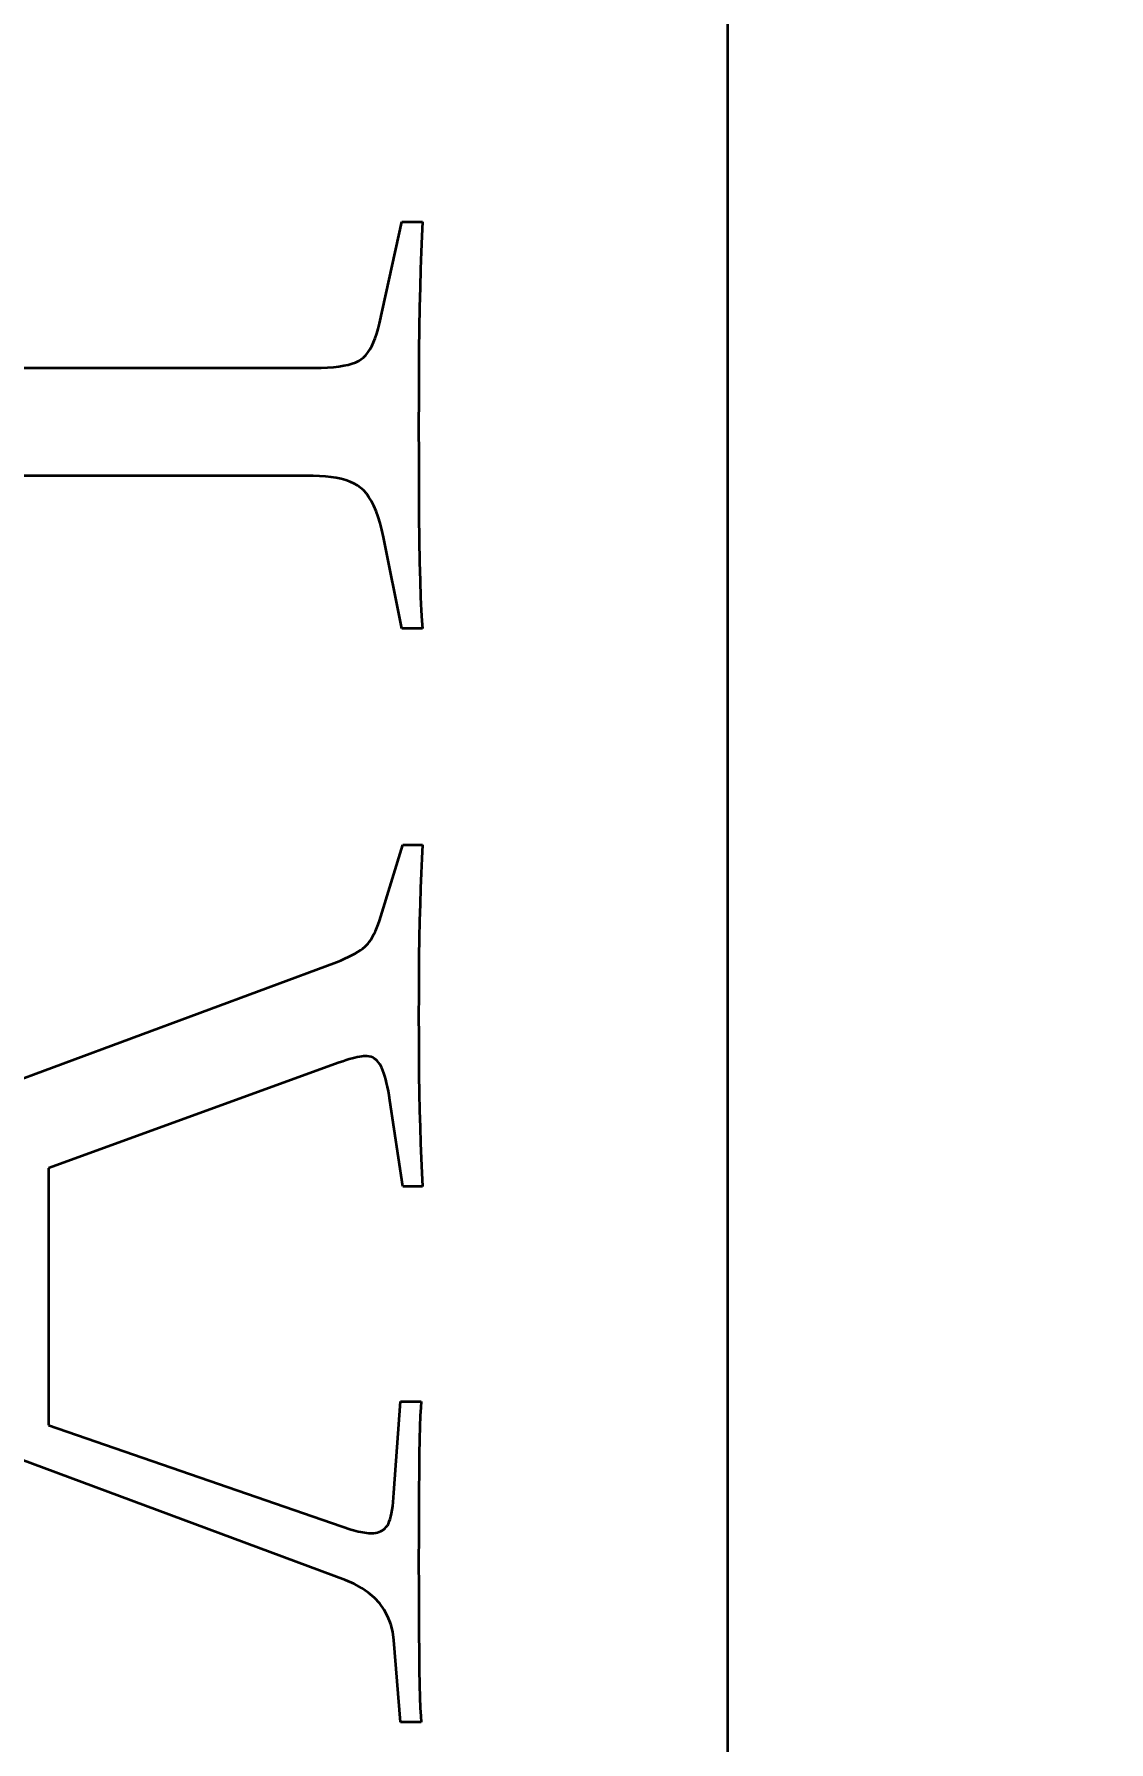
# Model space of a CAD drawing. Header units: millimetres. Extents: x -148 to 148, y -105 to 105.
# Drawn here: x -87.896 to -85.685, y -21.66 to -18.147 of the extents above; entities that cross this region are included whole.
import ezdxf

# ---------------------------------------------------------------- set-up
doc = ezdxf.new("R2010")
doc.units = ezdxf.units.MM
doc.layers.add('尺寸线层', color=3, linetype='Continuous', lineweight=18)
doc.layers.add('粗实线层', color=7, linetype='Continuous', lineweight=35)
doc.styles.get("Standard").update_dxf_attribs({"font": 'txt.shx'})
doc.dimstyles.get("Standard").update_dxf_attribs({"dimtxt": 0.18, "dimasz": 0.18, "dimexe": 0.18, "dimexo": 0.0625, "dimgap": 0.09, "dimtad": 0, "dimtih": 1, "dimtoh": 1, "dimdec": 4, "dimzin": 0, "dimdsep": 46, "dimtxsty": 'Standard', "dimcen": 0.09, "dimdle": 0.36, "dimadec": 0, "dimazin": 0, "dimtfac": 1, "dimtdec": 4, "dimtofl": 0, "dimtmove": 0, "dimatfit": 3, "dimfxl": 0, "dimtolj": 1, "dimarcsym": 0})

# ---------------------------------------------------------------- blocks, each defined once
blk = doc.blocks.new('*X10')
at = {"layer": '尺寸线层', "linetype": 'Continuous'}
for points in [[(-98.4692, -34.5999), (-95.9692, -35.0166), (-95.9692, -34.1833)], [(-69.4692, -34.5999), (-71.9692, -35.0166), (-71.9692, -34.1833)]]:
    blk.add_hatch(color=0, dxfattribs=at).paths.add_polyline_path(points, flags=0)
at = {"layer": '尺寸线层', "color": 0, "linetype": 'Continuous'}
for p, q in [((-98.4692, -20.1866), (-98.4692, -35.8499)), ((-69.4692, -20.1866), (-69.4692, -35.8499)), ((-69.4692, -34.5999), (-98.4692, -34.5999))]:
    blk.add_line(p, q, dxfattribs=at)
at = {"layer": '尺寸线层', "color": 0, "insert": (-83.9692, -32.7249), "char_height": 2.5, "width": 6.071429, "attachment_point": 5}
blk.add_mtext('29', dxfattribs=at)

msp = doc.modelspace()

# ---------------------------------------------------------------- linework, layer by layer
at = {"layer": '粗实线层', "color": 7, "lineweight": 35, "ltscale": 0.29}
msp.add_line((-86.4692, -13.5116), (-86.4692, -25.1116), dxfattribs=at)
at = {"layer": '粗实线层', "color": 7, "lineweight": 35, "ltscale": 0.005352}
msp.add_line((-87.1853, -18.7421), (-87.1398, -18.533), dxfattribs=at)
at = {"layer": '粗实线层', "color": 7, "lineweight": 35, "ltscale": 0.001073}
for p, q in [((-87.1398, -18.533), (-87.0969, -18.533)), ((-87.0969, -19.3697), (-87.1398, -19.3697)), ((-87.1424, -20.96), (-87.0995, -20.96)), ((-87.0995, -21.6197), (-87.1424, -21.6197))]:
    msp.add_line(p, q, dxfattribs=at)
at = {"layer": '粗实线层', "color": 7, "lineweight": 35, "ltscale": 0.000745224}
msp.add_line((-87.0969, -18.533), (-87.0984, -18.5627), dxfattribs=at)
at = {"layer": '粗实线层', "color": 7, "lineweight": 35, "ltscale": 0.000811906}
msp.add_line((-87.0984, -18.5627), (-87.0997, -18.5952), dxfattribs=at)
at = {"layer": '粗实线层', "color": 7, "lineweight": 35, "ltscale": 0.000878864}
msp.add_line((-87.0997, -18.5952), (-87.101, -18.6303), dxfattribs=at)
at = {"layer": '粗实线层', "color": 7, "lineweight": 35, "ltscale": 0.000945638}
msp.add_line((-87.101, -18.6303), (-87.102, -18.6681), dxfattribs=at)
at = {"layer": '粗实线层', "color": 7, "lineweight": 35, "ltscale": 0.001013}
msp.add_line((-87.102, -18.6681), (-87.1029, -18.7086), dxfattribs=at)
at = {"layer": '粗实线层', "color": 7, "lineweight": 35, "ltscale": 0.00108}
msp.add_line((-87.1029, -18.7086), (-87.1036, -18.7518), dxfattribs=at)
at = {"layer": '粗实线层', "color": 7, "lineweight": 35, "ltscale": 0.000263295}
msp.add_line((-87.1911, -18.7631), (-87.1881, -18.753), dxfattribs=at)
at = {"layer": '粗实线层', "color": 7, "lineweight": 35, "ltscale": 0.000280804}
msp.add_line((-87.1881, -18.753), (-87.1853, -18.7421), dxfattribs=at)
at = {"layer": '粗实线层', "color": 7, "lineweight": 35, "ltscale": 0.001146}
msp.add_line((-87.1036, -18.7518), (-87.1042, -18.7977), dxfattribs=at)
at = {"layer": '粗实线层', "color": 7, "lineweight": 35, "ltscale": 0.000199598}
msp.add_line((-87.2053, -18.7957), (-87.2014, -18.7887), dxfattribs=at)
at = {"layer": '粗实线层', "color": 7, "lineweight": 35, "ltscale": 0.000214335}
msp.add_line((-87.2014, -18.7887), (-87.1978, -18.781), dxfattribs=at)
at = {"layer": '粗实线层', "color": 7, "lineweight": 35, "ltscale": 0.000230221}
msp.add_line((-87.1978, -18.781), (-87.1944, -18.7724), dxfattribs=at)
at = {"layer": '粗实线层', "color": 7, "lineweight": 35, "ltscale": 0.000246404}
msp.add_line((-87.1944, -18.7724), (-87.1911, -18.7631), dxfattribs=at)
at = {"layer": '粗实线层', "color": 7, "lineweight": 35, "ltscale": 0.000234209}
msp.add_line((-87.2591, -18.829), (-87.2499, -18.8271), dxfattribs=at)
at = {"layer": '粗实线层', "color": 7, "lineweight": 35, "ltscale": 0.000212905}
msp.add_line((-87.2499, -18.8271), (-87.2417, -18.8248), dxfattribs=at)
at = {"layer": '粗实线层', "color": 7, "lineweight": 35, "ltscale": 0.000192647}
msp.add_line((-87.2417, -18.8248), (-87.2345, -18.8222), dxfattribs=at)
at = {"layer": '粗实线层', "color": 7, "lineweight": 35, "ltscale": 0.000173372}
msp.add_line((-87.2345, -18.8222), (-87.2282, -18.8192), dxfattribs=at)
at = {"layer": '粗实线层', "color": 7, "lineweight": 35, "ltscale": 0.000156547}
msp.add_line((-87.2282, -18.8192), (-87.2229, -18.8159), dxfattribs=at)
at = {"layer": '粗实线层', "color": 7, "lineweight": 35, "ltscale": 0.000152586}
msp.add_line((-87.2229, -18.8159), (-87.2182, -18.812), dxfattribs=at)
at = {"layer": '粗实线层', "color": 7, "lineweight": 35, "ltscale": 0.000161995}
msp.add_line((-87.2182, -18.812), (-87.2137, -18.8074), dxfattribs=at)
at = {"layer": '粗实线层', "color": 7, "lineweight": 35, "ltscale": 0.000173011}
msp.add_line((-87.2137, -18.8074), (-87.2094, -18.8019), dxfattribs=at)
at = {"layer": '粗实线层', "color": 7, "lineweight": 35, "ltscale": 0.000185685}
msp.add_line((-87.2094, -18.8019), (-87.2053, -18.7957), dxfattribs=at)
at = {"layer": '粗实线层', "color": 7, "lineweight": 35, "ltscale": 0.001213}
msp.add_line((-87.1042, -18.7977), (-87.1046, -18.8462), dxfattribs=at)
at = {"layer": '粗实线层', "color": 7, "lineweight": 35, "ltscale": 0.034528}
msp.add_line((-88.7005, -18.8333), (-87.3194, -18.8333), dxfattribs=at)
at = {"layer": '粗实线层', "color": 7, "lineweight": 35, "ltscale": 0.000349833}
msp.add_line((-87.3194, -18.8333), (-87.3054, -18.8332), dxfattribs=at)
at = {"layer": '粗实线层', "color": 7, "lineweight": 35, "ltscale": 0.000326422}
msp.add_line((-87.3054, -18.8332), (-87.2924, -18.8326), dxfattribs=at)
at = {"layer": '粗实线层', "color": 7, "lineweight": 35, "ltscale": 0.000302145}
msp.add_line((-87.2924, -18.8326), (-87.2803, -18.8318), dxfattribs=at)
at = {"layer": '粗实线层', "color": 7, "lineweight": 35, "ltscale": 0.000279382}
msp.add_line((-87.2803, -18.8318), (-87.2692, -18.8305), dxfattribs=at)
at = {"layer": '粗实线层', "color": 7, "lineweight": 35, "ltscale": 0.000256325}
msp.add_line((-87.2692, -18.8305), (-87.2591, -18.829), dxfattribs=at)
at = {"layer": '粗实线层', "color": 7, "lineweight": 35, "ltscale": 0.001281}
msp.add_line((-87.1046, -18.8462), (-87.1048, -18.8974), dxfattribs=at)
at = {"layer": '粗实线层', "color": 7, "lineweight": 35, "ltscale": 0.001348}
msp.add_line((-87.1048, -18.8974), (-87.1049, -18.9513), dxfattribs=at)
at = {"layer": '粗实线层', "color": 7, "lineweight": 35, "ltscale": 0.001698}
msp.add_line((-87.1049, -18.9513), (-87.1048, -19.0192), dxfattribs=at)
at = {"layer": '粗实线层', "color": 7, "lineweight": 35, "ltscale": 0.001553}
msp.add_line((-87.1048, -19.0192), (-87.1046, -19.0813), dxfattribs=at)
at = {"layer": '粗实线层', "color": 7, "lineweight": 35, "ltscale": 0.03446}
msp.add_line((-87.3221, -19.0559), (-88.7005, -19.0559), dxfattribs=at)
at = {"layer": '粗实线层', "color": 7, "lineweight": 35, "ltscale": 0.000326214}
msp.add_line((-87.3091, -19.0562), (-87.3221, -19.0559), dxfattribs=at)
at = {"layer": '粗实线层', "color": 7, "lineweight": 35, "ltscale": 0.000308749}
msp.add_line((-87.2967, -19.0569), (-87.3091, -19.0562), dxfattribs=at)
at = {"layer": '粗实线层', "color": 7, "lineweight": 35, "ltscale": 0.000291499}
msp.add_line((-87.2852, -19.0581), (-87.2967, -19.0569), dxfattribs=at)
at = {"layer": '粗实线层', "color": 7, "lineweight": 35, "ltscale": 0.000275235}
msp.add_line((-87.2743, -19.0598), (-87.2852, -19.0581), dxfattribs=at)
at = {"layer": '粗实线层', "color": 7, "lineweight": 35, "ltscale": 0.000259436}
msp.add_line((-87.2641, -19.062), (-87.2743, -19.0598), dxfattribs=at)
at = {"layer": '粗实线层', "color": 7, "lineweight": 35, "ltscale": 0.000244914}
msp.add_line((-87.2547, -19.0646), (-87.2641, -19.062), dxfattribs=at)
at = {"layer": '粗实线层', "color": 7, "lineweight": 35, "ltscale": 0.000231137}
msp.add_line((-87.246, -19.0677), (-87.2547, -19.0646), dxfattribs=at)
at = {"layer": '粗实线层', "color": 7, "lineweight": 35, "ltscale": 0.000219116}
msp.add_line((-87.238, -19.0714), (-87.246, -19.0677), dxfattribs=at)
at = {"layer": '粗实线层', "color": 7, "lineweight": 35, "ltscale": 0.000208237}
msp.add_line((-87.2308, -19.0755), (-87.238, -19.0714), dxfattribs=at)
at = {"layer": '粗实线层', "color": 7, "lineweight": 35, "ltscale": 0.000199492}
msp.add_line((-87.2242, -19.0801), (-87.2308, -19.0755), dxfattribs=at)
at = {"layer": '粗实线层', "color": 7, "lineweight": 35, "ltscale": 0.000201576}
msp.add_line((-87.2182, -19.0854), (-87.2242, -19.0801), dxfattribs=at)
at = {"layer": '粗实线层', "color": 7, "lineweight": 35, "ltscale": 0.000215356}
msp.add_line((-87.2125, -19.0919), (-87.2182, -19.0854), dxfattribs=at)
at = {"layer": '粗实线层', "color": 7, "lineweight": 35, "ltscale": 0.000231817}
msp.add_line((-87.2071, -19.0994), (-87.2125, -19.0919), dxfattribs=at)
at = {"layer": '粗实线层', "color": 7, "lineweight": 35, "ltscale": 0.00024978}
msp.add_line((-87.2019, -19.1079), (-87.2071, -19.0994), dxfattribs=at)
at = {"layer": '粗实线层', "color": 7, "lineweight": 35, "ltscale": 0.000270228}
msp.add_line((-87.1971, -19.1176), (-87.2019, -19.1079), dxfattribs=at)
at = {"layer": '粗实线层', "color": 7, "lineweight": 35, "ltscale": 0.001408}
msp.add_line((-87.1046, -19.0813), (-87.1042, -19.1377), dxfattribs=at)
at = {"layer": '粗实线层', "color": 7, "lineweight": 35, "ltscale": 0.000291272}
msp.add_line((-87.1925, -19.1283), (-87.1971, -19.1176), dxfattribs=at)
at = {"layer": '粗实线层', "color": 7, "lineweight": 35, "ltscale": 0.000313366}
msp.add_line((-87.1883, -19.1401), (-87.1925, -19.1283), dxfattribs=at)
at = {"layer": '粗实线层', "color": 7, "lineweight": 35, "ltscale": 0.000336597}
msp.add_line((-87.1843, -19.153), (-87.1883, -19.1401), dxfattribs=at)
at = {"layer": '粗实线层', "color": 7, "lineweight": 35, "ltscale": 0.001263}
msp.add_line((-87.1042, -19.1377), (-87.1036, -19.1882), dxfattribs=at)
at = {"layer": '粗实线层', "color": 7, "lineweight": 35, "ltscale": 0.000360483}
msp.add_line((-87.1807, -19.1669), (-87.1843, -19.153), dxfattribs=at)
at = {"layer": '粗实线层', "color": 7, "lineweight": 35, "ltscale": 0.000384903}
msp.add_line((-87.1773, -19.182), (-87.1807, -19.1669), dxfattribs=at)
at = {"layer": '粗实线层', "color": 7, "lineweight": 35, "ltscale": 0.004786}
msp.add_line((-87.1398, -19.3697), (-87.1773, -19.182), dxfattribs=at)
at = {"layer": '粗实线层', "color": 7, "lineweight": 35, "ltscale": 0.001118}
msp.add_line((-87.1036, -19.1882), (-87.1029, -19.2329), dxfattribs=at)
at = {"layer": '粗实线层', "color": 7, "lineweight": 35, "ltscale": 0.000973762}
msp.add_line((-87.1029, -19.2329), (-87.102, -19.2719), dxfattribs=at)
at = {"layer": '粗实线层', "color": 7, "lineweight": 35, "ltscale": 0.000828958}
msp.add_line((-87.102, -19.2719), (-87.101, -19.305), dxfattribs=at)
at = {"layer": '粗实线层', "color": 7, "lineweight": 35, "ltscale": 0.000684656}
msp.add_line((-87.101, -19.305), (-87.0997, -19.3324), dxfattribs=at)
at = {"layer": '粗实线层', "color": 7, "lineweight": 35, "ltscale": 0.000540085}
msp.add_line((-87.0997, -19.3324), (-87.0984, -19.3539), dxfattribs=at)
at = {"layer": '粗实线层', "color": 7, "lineweight": 35, "ltscale": 0.00039609}
msp.add_line((-87.0984, -19.3539), (-87.0969, -19.3697), dxfattribs=at)
at = {"layer": '粗实线层', "color": 7, "lineweight": 35, "ltscale": 0.00386}
msp.add_line((-87.1827, -19.9623), (-87.1371, -19.8149), dxfattribs=at)
at = {"layer": '粗实线层', "color": 7, "lineweight": 35, "ltscale": 0.001006}
for p, q in [((-87.1371, -19.8149), (-87.0969, -19.8149)), ((-87.0969, -20.5175), (-87.1371, -20.5175))]:
    msp.add_line(p, q, dxfattribs=at)
at = {"layer": '粗实线层', "color": 7, "lineweight": 35, "ltscale": 0.000743116}
for p, q in [((-87.0984, -19.843), (-87.0997, -19.8727)), ((-87.0997, -20.4596), (-87.0984, -20.4893))]:
    msp.add_line(p, q, dxfattribs=at)
at = {"layer": '粗实线层', "color": 7, "lineweight": 35, "ltscale": 0.000704273}
for p, q in [((-87.0969, -19.8149), (-87.0984, -19.843)), ((-87.0984, -20.4893), (-87.0969, -20.5175))]:
    msp.add_line(p, q, dxfattribs=at)
at = {"layer": '粗实线层', "color": 7, "lineweight": 35, "ltscale": 0.000781655}
for p, q in [((-87.0997, -19.8727), (-87.101, -19.9039)), ((-87.101, -20.4284), (-87.0997, -20.4596))]:
    msp.add_line(p, q, dxfattribs=at)
at = {"layer": '粗实线层', "color": 7, "lineweight": 35, "ltscale": 0.000820189}
for p, q in [((-87.101, -19.9039), (-87.102, -19.9367)), ((-87.102, -20.3956), (-87.101, -20.4284))]:
    msp.add_line(p, q, dxfattribs=at)
at = {"layer": '粗实线层', "color": 7, "lineweight": 35, "ltscale": 0.000859164}
for p, q in [((-87.102, -19.9367), (-87.1029, -19.9711)), ((-87.1029, -20.3613), (-87.102, -20.3956))]:
    msp.add_line(p, q, dxfattribs=at)
at = {"layer": '粗实线层', "color": 7, "lineweight": 35, "ltscale": 0.000182175}
msp.add_line((-87.1938, -19.9924), (-87.191, -19.9857), dxfattribs=at)
at = {"layer": '粗实线层', "color": 7, "lineweight": 35, "ltscale": 0.000194278}
msp.add_line((-87.191, -19.9857), (-87.1881, -19.9784), dxfattribs=at)
at = {"layer": '粗实线层', "color": 7, "lineweight": 35, "ltscale": 0.000206439}
msp.add_line((-87.1881, -19.9784), (-87.1854, -19.9707), dxfattribs=at)
at = {"layer": '粗实线层', "color": 7, "lineweight": 35, "ltscale": 0.000218409}
msp.add_line((-87.1854, -19.9707), (-87.1827, -19.9623), dxfattribs=at)
at = {"layer": '粗实线层', "color": 7, "lineweight": 35, "ltscale": 0.000897976}
for p, q in [((-87.1029, -19.9711), (-87.1036, -20.007)), ((-87.1036, -20.3253), (-87.1029, -20.3613))]:
    msp.add_line(p, q, dxfattribs=at)
at = {"layer": '粗实线层', "color": 7, "lineweight": 35, "ltscale": 0.000119453}
msp.add_line((-87.2157, -20.0246), (-87.2122, -20.0213), dxfattribs=at)
at = {"layer": '粗实线层', "color": 7, "lineweight": 35, "ltscale": 0.000118128}
msp.add_line((-87.2122, -20.0213), (-87.209, -20.0179), dxfattribs=at)
at = {"layer": '粗实线层', "color": 7, "lineweight": 35, "ltscale": 0.000127589}
msp.add_line((-87.209, -20.0179), (-87.2058, -20.0138), dxfattribs=at)
at = {"layer": '粗实线层', "color": 7, "lineweight": 35, "ltscale": 0.000137649}
msp.add_line((-87.2058, -20.0138), (-87.2028, -20.0093), dxfattribs=at)
at = {"layer": '粗实线层', "color": 7, "lineweight": 35, "ltscale": 0.000148116}
msp.add_line((-87.2028, -20.0093), (-87.1997, -20.0042), dxfattribs=at)
at = {"layer": '粗实线层', "color": 7, "lineweight": 35, "ltscale": 0.000159209}
msp.add_line((-87.1997, -20.0042), (-87.1968, -19.9986), dxfattribs=at)
at = {"layer": '粗实线层', "color": 7, "lineweight": 35, "ltscale": 0.000170805}
msp.add_line((-87.1968, -19.9986), (-87.1938, -19.9924), dxfattribs=at)
at = {"layer": '粗实线层', "color": 7, "lineweight": 35, "ltscale": 0.000936609}
for p, q in [((-87.1036, -20.007), (-87.1042, -20.0444)), ((-87.1042, -20.2879), (-87.1036, -20.3253))]:
    msp.add_line(p, q, dxfattribs=at)
at = {"layer": '粗实线层', "color": 7, "lineweight": 35, "ltscale": 0.04268}
msp.add_line((-88.8749, -20.6489), (-87.2738, -20.0562), dxfattribs=at)
at = {"layer": '粗实线层', "color": 7, "lineweight": 35, "ltscale": 0.000239405}
msp.add_line((-87.2738, -20.0562), (-87.265, -20.0525), dxfattribs=at)
at = {"layer": '粗实线层', "color": 7, "lineweight": 35, "ltscale": 0.000225578}
msp.add_line((-87.265, -20.0525), (-87.2568, -20.0488), dxfattribs=at)
at = {"layer": '粗实线层', "color": 7, "lineweight": 35, "ltscale": 0.000211077}
msp.add_line((-87.2568, -20.0488), (-87.2492, -20.0452), dxfattribs=at)
at = {"layer": '粗实线层', "color": 7, "lineweight": 35, "ltscale": 0.000197896}
msp.add_line((-87.2492, -20.0452), (-87.2421, -20.0416), dxfattribs=at)
at = {"layer": '粗实线层', "color": 7, "lineweight": 35, "ltscale": 0.000183672}
msp.add_line((-87.2421, -20.0416), (-87.2356, -20.0381), dxfattribs=at)
at = {"layer": '粗实线层', "color": 7, "lineweight": 35, "ltscale": 0.000170493}
msp.add_line((-87.2356, -20.0381), (-87.2298, -20.0346), dxfattribs=at)
at = {"layer": '粗实线层', "color": 7, "lineweight": 35, "ltscale": 0.000157027}
msp.add_line((-87.2298, -20.0346), (-87.2245, -20.0312), dxfattribs=at)
at = {"layer": '粗实线层', "color": 7, "lineweight": 35, "ltscale": 0.000144276}
msp.add_line((-87.2245, -20.0312), (-87.2198, -20.0279), dxfattribs=at)
at = {"layer": '粗实线层', "color": 7, "lineweight": 35, "ltscale": 0.000131722}
msp.add_line((-87.2198, -20.0279), (-87.2157, -20.0246), dxfattribs=at)
at = {"layer": '粗实线层', "color": 7, "lineweight": 35, "ltscale": 0.000975472}
msp.add_line((-87.1042, -20.0444), (-87.1046, -20.0835), dxfattribs=at)
at = {"layer": '粗实线层', "color": 7, "lineweight": 35, "ltscale": 0.001015}
msp.add_line((-87.1046, -20.0835), (-87.1048, -20.124), dxfattribs=at)
at = {"layer": '粗实线层', "color": 7, "lineweight": 35, "ltscale": 0.001053}
for p, q in [((-87.1048, -20.124), (-87.1049, -20.1662)), ((-87.1049, -20.1662), (-87.1048, -20.2083))]:
    msp.add_line(p, q, dxfattribs=at)
at = {"layer": '粗实线层', "color": 7, "lineweight": 35, "ltscale": 0.001014}
msp.add_line((-87.1048, -20.2083), (-87.1046, -20.2489), dxfattribs=at)
at = {"layer": '粗实线层', "color": 7, "lineweight": 35, "ltscale": 0.015906}
msp.add_line((-87.2685, -20.2627), (-87.8665, -20.4799), dxfattribs=at)
at = {"layer": '粗实线层', "color": 7, "lineweight": 35, "ltscale": 0.000193151}
msp.add_line((-87.2612, -20.2602), (-87.2685, -20.2627), dxfattribs=at)
at = {"layer": '粗实线层', "color": 7, "lineweight": 35, "ltscale": 0.000180887}
msp.add_line((-87.2543, -20.2579), (-87.2612, -20.2602), dxfattribs=at)
at = {"layer": '粗实线层', "color": 7, "lineweight": 35, "ltscale": 0.000168615}
msp.add_line((-87.2479, -20.2559), (-87.2543, -20.2579), dxfattribs=at)
at = {"layer": '粗实线层', "color": 7, "lineweight": 35, "ltscale": 0.000156517}
msp.add_line((-87.2419, -20.2541), (-87.2479, -20.2559), dxfattribs=at)
at = {"layer": '粗实线层', "color": 7, "lineweight": 35, "ltscale": 0.00014402}
msp.add_line((-87.2363, -20.2526), (-87.2419, -20.2541), dxfattribs=at)
at = {"layer": '粗实线层', "color": 7, "lineweight": 35, "ltscale": 0.000132455}
msp.add_line((-87.2312, -20.2514), (-87.2363, -20.2526), dxfattribs=at)
at = {"layer": '粗实线层', "color": 7, "lineweight": 35, "ltscale": 0.000120149}
msp.add_line((-87.2264, -20.2505), (-87.2312, -20.2514), dxfattribs=at)
at = {"layer": '粗实线层', "color": 7, "lineweight": 35, "ltscale": 0.000108499}
msp.add_line((-87.2221, -20.2498), (-87.2264, -20.2505), dxfattribs=at)
at = {"layer": '粗实线层', "color": 7, "lineweight": 35, "ltscale": 9.70398e-05}
msp.add_line((-87.2183, -20.2494), (-87.2221, -20.2498), dxfattribs=at)
at = {"layer": '粗实线层', "color": 7, "lineweight": 35, "ltscale": 8.58919e-05}
msp.add_line((-87.2149, -20.2493), (-87.2183, -20.2494), dxfattribs=at)
at = {"layer": '粗实线层', "color": 7, "lineweight": 35, "ltscale": 0.00010464}
msp.add_line((-87.2107, -20.2495), (-87.2149, -20.2493), dxfattribs=at)
at = {"layer": '粗实线层', "color": 7, "lineweight": 35, "ltscale": 0.00010032}
msp.add_line((-87.2067, -20.2501), (-87.2107, -20.2495), dxfattribs=at)
at = {"layer": '粗实线层', "color": 7, "lineweight": 35, "ltscale": 9.75288e-05}
msp.add_line((-87.2029, -20.2511), (-87.2067, -20.2501), dxfattribs=at)
at = {"layer": '粗实线层', "color": 7, "lineweight": 35, "ltscale": 9.52055e-05}
msp.add_line((-87.1994, -20.2525), (-87.2029, -20.2511), dxfattribs=at)
at = {"layer": '粗实线层', "color": 7, "lineweight": 35, "ltscale": 9.43174e-05}
msp.add_line((-87.1961, -20.2543), (-87.1994, -20.2525), dxfattribs=at)
at = {"layer": '粗实线层', "color": 7, "lineweight": 35, "ltscale": 9.55856e-05}
msp.add_line((-87.193, -20.2565), (-87.1961, -20.2543), dxfattribs=at)
at = {"layer": '粗实线层', "color": 7, "lineweight": 35, "ltscale": 9.76386e-05}
msp.add_line((-87.1901, -20.2592), (-87.193, -20.2565), dxfattribs=at)
at = {"layer": '粗实线层', "color": 7, "lineweight": 35, "ltscale": 0.000100915}
msp.add_line((-87.1874, -20.2622), (-87.1901, -20.2592), dxfattribs=at)
at = {"layer": '粗实线层', "color": 7, "lineweight": 35, "ltscale": 0.000105454}
msp.add_line((-87.1849, -20.2656), (-87.1874, -20.2622), dxfattribs=at)
at = {"layer": '粗实线层', "color": 7, "lineweight": 35, "ltscale": 0.000110797}
msp.add_line((-87.1827, -20.2694), (-87.1849, -20.2656), dxfattribs=at)
at = {"layer": '粗实线层', "color": 7, "lineweight": 35, "ltscale": 0.000975663}
msp.add_line((-87.1046, -20.2489), (-87.1042, -20.2879), dxfattribs=at)
at = {"layer": '粗实线层', "color": 7, "lineweight": 35, "ltscale": 0.000120617}
msp.add_line((-87.1806, -20.2737), (-87.1827, -20.2694), dxfattribs=at)
at = {"layer": '粗实线层', "color": 7, "lineweight": 35, "ltscale": 0.000133896}
msp.add_line((-87.1785, -20.2787), (-87.1806, -20.2737), dxfattribs=at)
at = {"layer": '粗实线层', "color": 7, "lineweight": 35, "ltscale": 0.000147883}
msp.add_line((-87.1765, -20.2842), (-87.1785, -20.2787), dxfattribs=at)
at = {"layer": '粗实线层', "color": 7, "lineweight": 35, "ltscale": 0.00016221}
msp.add_line((-87.1745, -20.2904), (-87.1765, -20.2842), dxfattribs=at)
at = {"layer": '粗实线层', "color": 7, "lineweight": 35, "ltscale": 0.000176324}
msp.add_line((-87.1726, -20.2972), (-87.1745, -20.2904), dxfattribs=at)
at = {"layer": '粗实线层', "color": 7, "lineweight": 35, "ltscale": 0.000191146}
msp.add_line((-87.1708, -20.3046), (-87.1726, -20.2972), dxfattribs=at)
at = {"layer": '粗实线层', "color": 7, "lineweight": 35, "ltscale": 0.000205743}
msp.add_line((-87.169, -20.3127), (-87.1708, -20.3046), dxfattribs=at)
at = {"layer": '粗实线层', "color": 7, "lineweight": 35, "ltscale": 0.000220622}
msp.add_line((-87.1672, -20.3213), (-87.169, -20.3127), dxfattribs=at)
at = {"layer": '粗实线层', "color": 7, "lineweight": 35, "ltscale": 0.000235392}
msp.add_line((-87.1655, -20.3306), (-87.1672, -20.3213), dxfattribs=at)
at = {"layer": '粗实线层', "color": 7, "lineweight": 35, "ltscale": 0.00025054}
msp.add_line((-87.1639, -20.3405), (-87.1655, -20.3306), dxfattribs=at)
at = {"layer": '粗实线层', "color": 7, "lineweight": 35, "ltscale": 0.004475}
msp.add_line((-87.1371, -20.5175), (-87.1639, -20.3405), dxfattribs=at)
at = {"layer": '粗实线层', "color": 7, "lineweight": 35, "ltscale": 0.013208}
msp.add_line((-87.8665, -20.4799), (-87.8665, -21.0082), dxfattribs=at)
at = {"layer": '粗实线层', "color": 7, "lineweight": 35, "ltscale": 0.04319}
msp.add_line((-87.2551, -21.3274), (-88.8749, -20.7266), dxfattribs=at)
at = {"layer": '粗实线层', "color": 7, "lineweight": 35, "ltscale": 0.004705}
msp.add_line((-87.1558, -21.1477), (-87.1424, -20.96), dxfattribs=at)
at = {"layer": '粗实线层', "color": 7, "lineweight": 35, "ltscale": 0.000312707}
msp.add_line((-87.0995, -20.96), (-87.1006, -20.9724), dxfattribs=at)
at = {"layer": '粗实线层', "color": 7, "lineweight": 35, "ltscale": 0.000540158}
for p, q in [((-87.1015, -20.9895), (-87.1023, -21.011)), ((-87.1023, -21.5686), (-87.1015, -21.5902))]:
    msp.add_line(p, q, dxfattribs=at)
at = {"layer": '粗实线层', "color": 7, "lineweight": 35, "ltscale": 0.000426335}
msp.add_line((-87.1006, -20.9724), (-87.1015, -20.9895), dxfattribs=at)
at = {"layer": '粗实线层', "color": 7, "lineweight": 35, "ltscale": 0.016453}
msp.add_line((-87.8665, -21.0082), (-87.2444, -21.2228), dxfattribs=at)
at = {"layer": '粗实线层', "color": 7, "lineweight": 35, "ltscale": 0.000767661}
msp.add_line((-87.103, -21.0372), (-87.1036, -21.0679), dxfattribs=at)
at = {"layer": '粗实线层', "color": 7, "lineweight": 35, "ltscale": 0.000653874}
for p, q in [((-87.1023, -21.011), (-87.103, -21.0372)), ((-87.103, -21.5424), (-87.1023, -21.5686))]:
    msp.add_line(p, q, dxfattribs=at)
at = {"layer": '粗实线层', "color": 7, "lineweight": 35, "ltscale": 0.000881852}
msp.add_line((-87.1036, -21.0679), (-87.104, -21.1032), dxfattribs=at)
at = {"layer": '粗实线层', "color": 7, "lineweight": 35, "ltscale": 0.000995678}
for p, q in [((-87.104, -21.1032), (-87.1044, -21.143)), ((-87.1044, -21.4366), (-87.104, -21.4765))]:
    msp.add_line(p, q, dxfattribs=at)
at = {"layer": '粗实线层', "color": 7, "lineweight": 35, "ltscale": 0.00111}
for p, q in [((-87.1044, -21.143), (-87.1047, -21.1874)), ((-87.1047, -21.3923), (-87.1044, -21.4366))]:
    msp.add_line(p, q, dxfattribs=at)
at = {"layer": '粗实线层', "color": 7, "lineweight": 35, "ltscale": 0.000195723}
msp.add_line((-87.1593, -21.1829), (-87.1582, -21.1751), dxfattribs=at)
at = {"layer": '粗实线层', "color": 7, "lineweight": 35, "ltscale": 0.000212611}
msp.add_line((-87.1582, -21.1751), (-87.1573, -21.1667), dxfattribs=at)
at = {"layer": '粗实线层', "color": 7, "lineweight": 35, "ltscale": 0.000229327}
msp.add_line((-87.1573, -21.1667), (-87.1565, -21.1575), dxfattribs=at)
at = {"layer": '粗实线层', "color": 7, "lineweight": 35, "ltscale": 0.000246545}
msp.add_line((-87.1565, -21.1575), (-87.1558, -21.1477), dxfattribs=at)
at = {"layer": '粗实线层', "color": 7, "lineweight": 35, "ltscale": 9.5065e-05}
msp.add_line((-87.1715, -21.2178), (-87.1693, -21.2147), dxfattribs=at)
at = {"layer": '粗实线层', "color": 7, "lineweight": 35, "ltscale": 0.000102889}
msp.add_line((-87.1693, -21.2147), (-87.1672, -21.2112), dxfattribs=at)
at = {"layer": '粗实线层', "color": 7, "lineweight": 35, "ltscale": 0.000116798}
msp.add_line((-87.1672, -21.2112), (-87.1653, -21.2069), dxfattribs=at)
at = {"layer": '粗实线层', "color": 7, "lineweight": 35, "ltscale": 0.000131564}
msp.add_line((-87.1653, -21.2069), (-87.1636, -21.2019), dxfattribs=at)
at = {"layer": '粗实线层', "color": 7, "lineweight": 35, "ltscale": 0.000146797}
msp.add_line((-87.1636, -21.2019), (-87.162, -21.1963), dxfattribs=at)
at = {"layer": '粗实线层', "color": 7, "lineweight": 35, "ltscale": 0.000162795}
msp.add_line((-87.162, -21.1963), (-87.1605, -21.1899), dxfattribs=at)
at = {"layer": '粗实线层', "color": 7, "lineweight": 35, "ltscale": 0.000179061}
msp.add_line((-87.1605, -21.1899), (-87.1593, -21.1829), dxfattribs=at)
at = {"layer": '粗实线层', "color": 7, "lineweight": 35, "ltscale": 0.001224}
for p, q in [((-87.1047, -21.1874), (-87.1048, -21.2363)), ((-87.1048, -21.3433), (-87.1047, -21.3923))]:
    msp.add_line(p, q, dxfattribs=at)
at = {"layer": '粗实线层', "color": 7, "lineweight": 35, "ltscale": 0.000137024}
msp.add_line((-87.2444, -21.2228), (-87.2391, -21.2243), dxfattribs=at)
at = {"layer": '粗实线层', "color": 7, "lineweight": 35, "ltscale": 0.000130433}
msp.add_line((-87.2391, -21.2243), (-87.2341, -21.2257), dxfattribs=at)
at = {"layer": '粗实线层', "color": 7, "lineweight": 35, "ltscale": 0.000124254}
msp.add_line((-87.2341, -21.2257), (-87.2292, -21.2269), dxfattribs=at)
at = {"layer": '粗实线层', "color": 7, "lineweight": 35, "ltscale": 0.000118544}
msp.add_line((-87.2292, -21.2269), (-87.2246, -21.2279), dxfattribs=at)
at = {"layer": '粗实线层', "color": 7, "lineweight": 35, "ltscale": 0.000112069}
msp.add_line((-87.2246, -21.2279), (-87.2202, -21.2288), dxfattribs=at)
at = {"layer": '粗实线层', "color": 7, "lineweight": 35, "ltscale": 0.000106049}
msp.add_line((-87.2202, -21.2288), (-87.216, -21.2295), dxfattribs=at)
at = {"layer": '粗实线层', "color": 7, "lineweight": 35, "ltscale": 0.000100208}
msp.add_line((-87.216, -21.2295), (-87.2121, -21.2301), dxfattribs=at)
at = {"layer": '粗实线层', "color": 7, "lineweight": 35, "ltscale": 9.43642e-05}
msp.add_line((-87.2121, -21.2301), (-87.2083, -21.2305), dxfattribs=at)
at = {"layer": '粗实线层', "color": 7, "lineweight": 35, "ltscale": 8.87112e-05}
msp.add_line((-87.2083, -21.2305), (-87.2048, -21.2307), dxfattribs=at)
at = {"layer": '粗实线层', "color": 7, "lineweight": 35, "ltscale": 8.31869e-05}
msp.add_line((-87.2048, -21.2307), (-87.2014, -21.2308), dxfattribs=at)
at = {"layer": '粗实线层', "color": 7, "lineweight": 35, "ltscale": 0.000104607}
msp.add_line((-87.2014, -21.2308), (-87.1973, -21.2307), dxfattribs=at)
at = {"layer": '粗实线层', "color": 7, "lineweight": 35, "ltscale": 9.99074e-05}
msp.add_line((-87.1973, -21.2307), (-87.1933, -21.2302), dxfattribs=at)
at = {"layer": '粗实线层', "color": 7, "lineweight": 35, "ltscale": 9.59548e-05}
msp.add_line((-87.1933, -21.2302), (-87.1895, -21.2294), dxfattribs=at)
at = {"layer": '粗实线层', "color": 7, "lineweight": 35, "ltscale": 9.28939e-05}
msp.add_line((-87.1895, -21.2294), (-87.186, -21.2282), dxfattribs=at)
at = {"layer": '粗实线层', "color": 7, "lineweight": 35, "ltscale": 9.07136e-05}
msp.add_line((-87.186, -21.2282), (-87.1827, -21.2268), dxfattribs=at)
at = {"layer": '粗实线层', "color": 7, "lineweight": 35, "ltscale": 8.95211e-05}
msp.add_line((-87.1827, -21.2268), (-87.1796, -21.225), dxfattribs=at)
at = {"layer": '粗实线层', "color": 7, "lineweight": 35, "ltscale": 8.9356e-05}
msp.add_line((-87.1796, -21.225), (-87.1767, -21.2229), dxfattribs=at)
at = {"layer": '粗实线层', "color": 7, "lineweight": 35, "ltscale": 9.03514e-05}
msp.add_line((-87.1767, -21.2229), (-87.174, -21.2205), dxfattribs=at)
at = {"layer": '粗实线层', "color": 7, "lineweight": 35, "ltscale": 9.184e-05}
msp.add_line((-87.174, -21.2205), (-87.1715, -21.2178), dxfattribs=at)
at = {"layer": '粗实线层', "color": 7, "lineweight": 35, "ltscale": 0.001337}
msp.add_line((-87.1048, -21.2363), (-87.1049, -21.2898), dxfattribs=at)
at = {"layer": '粗实线层', "color": 7, "lineweight": 35, "ltscale": 0.001338}
msp.add_line((-87.1049, -21.2898), (-87.1048, -21.3433), dxfattribs=at)
at = {"layer": '粗实线层', "color": 7, "lineweight": 35, "ltscale": 0.000473997}
msp.add_line((-87.2377, -21.3349), (-87.2551, -21.3274), dxfattribs=at)
at = {"layer": '粗实线层', "color": 7, "lineweight": 35, "ltscale": 0.000448114}
msp.add_line((-87.2219, -21.3435), (-87.2377, -21.3349), dxfattribs=at)
at = {"layer": '粗实线层', "color": 7, "lineweight": 35, "ltscale": 0.000426835}
msp.add_line((-87.2079, -21.3531), (-87.2219, -21.3435), dxfattribs=at)
at = {"layer": '粗实线层', "color": 7, "lineweight": 35, "ltscale": 0.000410289}
msp.add_line((-87.1954, -21.3638), (-87.2079, -21.3531), dxfattribs=at)
at = {"layer": '粗实线层', "color": 7, "lineweight": 35, "ltscale": 0.00039884}
msp.add_line((-87.1847, -21.3756), (-87.1954, -21.3638), dxfattribs=at)
at = {"layer": '粗实线层', "color": 7, "lineweight": 35, "ltscale": 0.000394144}
msp.add_line((-87.1756, -21.3885), (-87.1847, -21.3756), dxfattribs=at)
at = {"layer": '粗实线层', "color": 7, "lineweight": 35, "ltscale": 0.0003949}
msp.add_line((-87.1682, -21.4024), (-87.1756, -21.3885), dxfattribs=at)
at = {"layer": '粗实线层', "color": 7, "lineweight": 35, "ltscale": 0.000402288}
msp.add_line((-87.1624, -21.4175), (-87.1682, -21.4024), dxfattribs=at)
at = {"layer": '粗实线层', "color": 7, "lineweight": 35, "ltscale": 0.000415142}
msp.add_line((-87.1583, -21.4336), (-87.1624, -21.4175), dxfattribs=at)
at = {"layer": '粗实线层', "color": 7, "lineweight": 35, "ltscale": 0.000433283}
msp.add_line((-87.1558, -21.4507), (-87.1583, -21.4336), dxfattribs=at)
at = {"layer": '粗实线层', "color": 7, "lineweight": 35, "ltscale": 0.004237}
msp.add_line((-87.1424, -21.6197), (-87.1558, -21.4507), dxfattribs=at)
at = {"layer": '粗实线层', "color": 7, "lineweight": 35, "ltscale": 0.000881661}
msp.add_line((-87.104, -21.4765), (-87.1036, -21.5117), dxfattribs=at)
at = {"layer": '粗实线层', "color": 7, "lineweight": 35, "ltscale": 0.000767852}
msp.add_line((-87.1036, -21.5117), (-87.103, -21.5424), dxfattribs=at)
at = {"layer": '粗实线层', "color": 7, "lineweight": 35, "ltscale": 0.000426145}
msp.add_line((-87.1015, -21.5902), (-87.1006, -21.6072), dxfattribs=at)
at = {"layer": '粗实线层', "color": 7, "lineweight": 35, "ltscale": 0.000312897}
msp.add_line((-87.1006, -21.6072), (-87.0995, -21.6197), dxfattribs=at)

# ---------------------------------------------------------------- dimensions: what is measured, and where the dimension line sits
at = {"layer": '尺寸线层'}
dim = msp.add_linear_dim(base=(-98.4692, -34.5999), p1=(-69.4692, -19.5616), p2=(-98.4692, -19.5616), dimstyle='Standard', override={"dimtxt": 2.5, "dimasz": 2.5, "dimexe": 1.25, "dimexo": 0.625, "dimgap": 0.625, "dimtad": 1, "dimtih": 0, "dimtoh": 0, "dimdec": 2, "dimzin": 8, "dimdsep": 44, "dimsah": 1, "dimdle": 5, "dimtdec": 2, "dimtofl": 1, "dimatfit": 0, "dimtfill": 1, "dimtzin": 8}, dxfattribs=at)
dim.commit()
dim.dimension.update_dxf_attribs({"geometry": '*X10', "text_midpoint": (-83.9692, -32.7249)})

doc.saveas('drawing.dxf')
